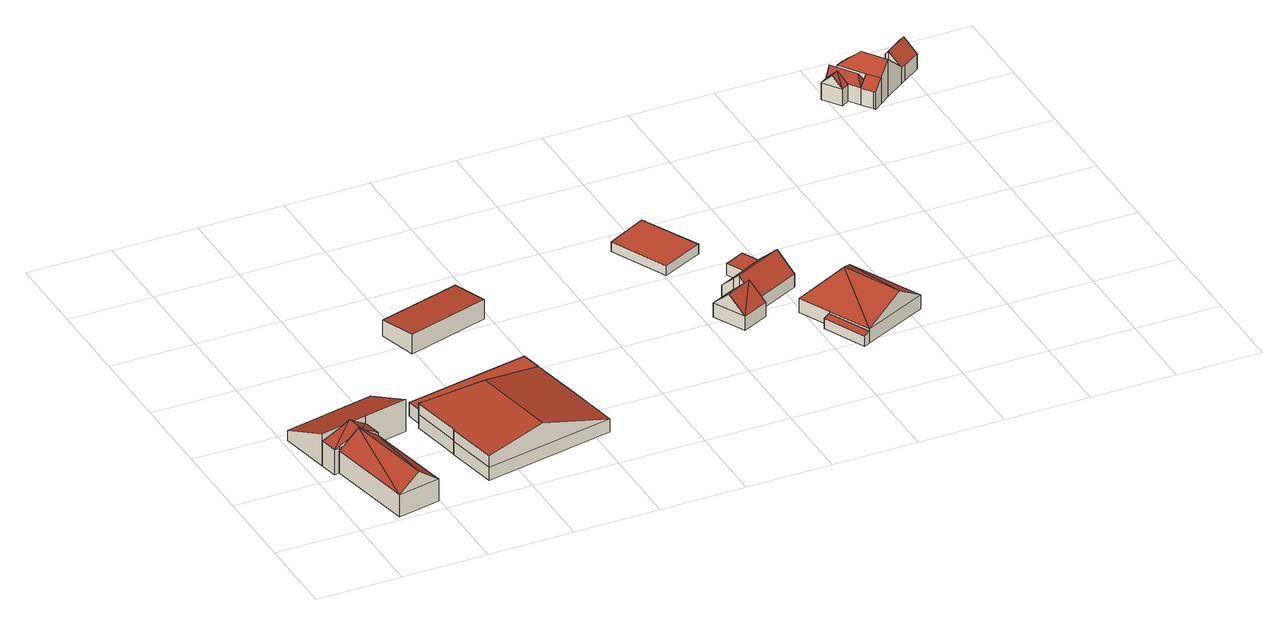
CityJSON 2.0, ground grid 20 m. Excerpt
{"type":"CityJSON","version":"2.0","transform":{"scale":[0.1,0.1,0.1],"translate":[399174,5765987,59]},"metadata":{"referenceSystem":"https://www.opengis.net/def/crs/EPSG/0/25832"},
"CityObjects":{
"building1":{"type":"Building","attributes":{"Gemeindeschluessel":"05566004","Geometrietyp2DReferenz":"3000","function":"31001_2700"},"children":["building1-1","building1-2","building1-3"]},
"building1-1":{"type":"BuildingPart","attributes":{"roofType":"2100","measuredHeight":8.07},"parents":["building1"],"geometry":[{"type":"Solid","lod":"2","boundaries":[[[[0,1,2,3,4]],[[5,6,1,0]],[[7,8,6,5]],[[9,10,11,8,7]],[[7,5,0,4,12,13,9]],[[1,6,8,11,2]],[[12,4,3]],[[10,9,13]],[[2,11,10,3]],[[10,13,12,3]]]],"semantics":{"surfaces":[{"type":"WallSurface"},{"type":"RoofSurface"},{"type":"GroundSurface"},{"type":"ClosureSurface"}],"values":[[0,0,0,0,1,2,0,0,3,3]]}}]},
"building1-2":{"type":"BuildingPart","attributes":{"roofType":"3100","measuredHeight":9.46},"parents":["building1"],"geometry":[{"type":"Solid","lod":"2","boundaries":[[[[14,15,16,17]],[[18,19,15,14]],[[20,21,19,18]],[[14,22,18]],[[22,14,17]],[[17,23,24,25,22]],[[18,22,25]],[[25,26,27,20,18]],[[15,19,21,16]],[[21,20,17,16]],[[24,28,26,25]],[[23,17,20,27]],[[24,23,27,26,28]]]],"semantics":{"surfaces":[{"type":"WallSurface"},{"type":"RoofSurface"},{"type":"GroundSurface"},{"type":"ClosureSurface"}],"values":[[0,0,0,0,1,1,1,1,2,3,0,3,3]]}}]},
"building1-3":{"type":"BuildingPart","attributes":{"roofType":"3100","measuredHeight":8.7},"parents":["building1"],"geometry":[{"type":"Solid","lod":"2","boundaries":[[[[29,17,16,11,10]],[[30,31,21,20,32]],[[3,2,31,30]],[[30,33,26,28,34]],[[34,12,3,30]],[[28,24,29,10]],[[10,13,34,28]],[[33,30,32]],[[11,16,21,31,2]],[[2,3,10,11]],[[27,32,20]],[[29,23,17]],[[21,16,17,20]],[[17,23,27,20]],[[23,29,24]],[[33,32,27,26]],[[26,27,23,24,28]],[[13,12,34]],[[13,10,3,12]]]],"semantics":{"surfaces":[{"type":"WallSurface"},{"type":"RoofSurface"},{"type":"GroundSurface"},{"type":"ClosureSurface"}],"values":[[0,0,0,1,1,1,1,0,2,3,0,0,3,3,0,0,3,0,3]]}}]},
"building2":{"type":"Building","attributes":{"Gemeindeschluessel":"05566004","Geometrietyp2DReferenz":"3000","function":"31001_2700","roofType":"5000","measuredHeight":9.02},"geometry":[{"type":"Solid","lod":"2","boundaries":[[[[35,36,37,38]],[[39,40,36,35]],[[41,42,40,39]],[[43,44,42,41]],[[45,46,44,43]],[[47,48,46,45]],[[49,50,48,47]],[[51,52,50,49]],[[38,37,52,51]],[[47,53,54,55,56,57]],[[58,59,60,56,55,61]],[[62,57,56,60,38,51]],[[57,62,49,47]],[[62,51,49]],[[59,58,39,35]],[[60,59,35,38]],[[58,61,41,39]],[[61,55,54,43,41]],[[54,53,45,43]],[[53,47,45]],[[36,40,42,44,46,48,50,52,37]]]],"semantics":{"surfaces":[{"type":"WallSurface"},{"type":"RoofSurface"},{"type":"GroundSurface"}],"values":[[0,0,0,0,0,0,0,0,0,1,1,1,0,0,0,0,0,0,0,0,2]]}}]},
"building3":{"type":"Building","attributes":{"Gemeindeschluessel":"05566004","Geometrietyp2DReferenz":"3000","function":"31001_2700","roofType":"1000","measuredHeight":3.39},"geometry":[{"type":"Solid","lod":"2","boundaries":[[[[63,64,65,66]],[[67,48,64,63]],[[68,46,48,67]],[[66,65,46,68]],[[67,63,66,68]],[[64,48,46,65]]]],"semantics":{"surfaces":[{"type":"WallSurface"},{"type":"RoofSurface"},{"type":"GroundSurface"}],"values":[[0,0,0,0,1,2]]}}]},
"building4":{"type":"Building","attributes":{"Gemeindeschluessel":"05566004","Geometrietyp2DReferenz":"3000","function":"31001_2700","roofType":"2100","measuredHeight":4.76},"geometry":[{"type":"Solid","lod":"2","boundaries":[[[[69,70,71,72]],[[73,74,70,69]],[[75,76,74,73]],[[72,71,76,75]],[[73,69,72,75]],[[70,74,76,71]]]],"semantics":{"surfaces":[{"type":"WallSurface"},{"type":"RoofSurface"},{"type":"GroundSurface"}],"values":[[0,0,0,0,1,2]]}}]},
"building5":{"type":"Building","attributes":{"Gemeindeschluessel":"05566004","Geometrietyp2DReferenz":"3000","function":"31001_2700","roofType":"1000","measuredHeight":2.38},"geometry":[{"type":"Solid","lod":"2","boundaries":[[[[77,78,79,80]],[[81,82,78,77]],[[83,84,82,81]],[[80,79,84,83]],[[81,77,80,83]],[[78,82,84,79]]]],"semantics":{"surfaces":[{"type":"WallSurface"},{"type":"RoofSurface"},{"type":"GroundSurface"}],"values":[[0,0,0,0,1,2]]}}]},
"building6":{"type":"Building","attributes":{"Gemeindeschluessel":"05566004","Geometrietyp2DReferenz":"3000","function":"31001_1100"},"address":[{"country":"Germany","locality":"Altenberge","thoroughfareNumber":"116","thoroughfareName":"Hansell"}],"children":["building6-1","building6-2","building6-3"]},
"building6-1":{"type":"BuildingPart","attributes":{"roofType":"3100","measuredHeight":7.51},"parents":["building6"],"geometry":[{"type":"Solid","lod":"2","boundaries":[[[[85,86,87]],[[88,89,85,87]],[[90,91,92,89,88]],[[93,94,95,96,97]],[[98,99,94,93]],[[100,101,99,98]],[[97,90,88,87,102,93]],[[103,104,100,98,93,102]],[[85,89,92,95,94,99,101,105]],[[86,106,102,87]],[[85,105,107,86]],[[107,106,86]],[[91,90,97,96]],[[95,92,91,96]],[[103,102,106]],[[100,104,107,105,101]],[[104,103,106,107]]]],"semantics":{"surfaces":[{"type":"WallSurface"},{"type":"RoofSurface"},{"type":"GroundSurface"},{"type":"ClosureSurface"}],"values":[[0,0,0,0,0,0,1,1,2,0,3,3,0,3,0,3,3]]}}]},
"building6-2":{"type":"BuildingPart","attributes":{"roofType":"3100","measuredHeight":7.38},"parents":["building6"],"geometry":[{"type":"Solid","lod":"2","boundaries":[[[[101,100,108]],[[109,110,101,108]],[[111,112,110,109]],[[113,114,112,111]],[[86,85,114,113]],[[115,103,106,86,116]],[[113,116,86]],[[109,117,115,111]],[[111,115,116]],[[117,109,108]],[[116,113,111]],[[105,101,110,112,114,85]],[[104,108,100]],[[85,86,107,105]],[[105,107,104,100,101]],[[117,108,104,103,115]],[[107,86,106]],[[106,103,104,107]]]],"semantics":{"surfaces":[{"type":"WallSurface"},{"type":"RoofSurface"},{"type":"GroundSurface"},{"type":"ClosureSurface"}],"values":[[0,0,0,0,0,1,1,1,1,0,0,2,0,3,3,0,3,3]]}}]},
"building6-3":{"type":"BuildingPart","attributes":{"roofType":"1000","measuredHeight":2.9},"parents":["building6"],"geometry":[{"type":"Solid","lod":"2","boundaries":[[[[118,119,92,91]],[[120,121,119,118]],[[96,95,121,120]],[[120,118,91,96]],[[119,121,95,92]],[[95,96,91,92]]]],"semantics":{"surfaces":[{"type":"WallSurface"},{"type":"RoofSurface"},{"type":"GroundSurface"},{"type":"ClosureSurface"}],"values":[[0,0,0,1,2,3]]}}]},
"building7":{"type":"Building","attributes":{"Gemeindeschluessel":"05566004","Geometrietyp2DReferenz":"3000","function":"31001_2700"},"children":["building7-1","building7-2"]},
"building7-1":{"type":"BuildingPart","attributes":{"roofType":"5000","measuredHeight":7.94},"parents":["building7"],"geometry":[{"type":"Solid","lod":"2","boundaries":[[[[122,123,124,125,126]],[[127,128,123,122]],[[129,130,128,127]],[[131,132,133,130,129]],[[122,134,127]],[[135,134,131]],[[134,122,126,131]],[[129,127,135]],[[134,135,127]],[[135,131,129]],[[123,128,130,133,124]],[[132,131,126,125]],[[124,133,132,125]]]],"semantics":{"surfaces":[{"type":"WallSurface"},{"type":"RoofSurface"},{"type":"GroundSurface"},{"type":"ClosureSurface"}],"values":[[0,0,0,0,1,1,1,1,1,0,2,0,3]]}}]},
"building7-2":{"type":"BuildingPart","attributes":{"roofType":"2100","measuredHeight":3.08},"parents":["building7"],"geometry":[{"type":"Solid","lod":"2","boundaries":[[[[125,124,136,137]],[[138,139,133,132]],[[137,136,139,138]],[[132,125,137,138]],[[124,133,139,136]],[[124,125,132,133]]]],"semantics":{"surfaces":[{"type":"WallSurface"},{"type":"RoofSurface"},{"type":"GroundSurface"},{"type":"ClosureSurface"}],"values":[[0,0,0,1,2,3]]}}]},
"building8":{"type":"Building","attributes":{"Gemeindeschluessel":"05566004","Geometrietyp2DReferenz":"3000","function":"31001_1100"},"address":[{"country":"Germany","locality":"Altenberge","thoroughfareNumber":"117a","thoroughfareName":"Hansell"}],"children":["building8-1","building8-2","building8-3","building8-4","building8-5"]},
"building8-1":{"type":"BuildingPart","attributes":{"roofType":"5000","measuredHeight":6.71},"parents":["building8"],"geometry":[{"type":"Solid","lod":"2","boundaries":[[[[140,141,142,143,144,145]],[[146,147,148,149,150]],[[151,152,147,146]],[[153,154,152,151]],[[150,155,156,140,145,157,146]],[[158,159,157,145]],[[160,153,151,146,157,159]],[[161,143,142,148,147,152,154,162]],[[162,160,159,161]],[[158,145,144]],[[161,159,158,144,143]],[[155,150,149]],[[140,156,141]],[[148,142,141,149]],[[141,156,155,149]],[[154,153,160,162]]]],"semantics":{"surfaces":[{"type":"WallSurface"},{"type":"RoofSurface"},{"type":"GroundSurface"},{"type":"ClosureSurface"}],"values":[[0,0,0,0,1,1,1,2,3,0,3,0,0,3,3,3]]}}]},
"building8-2":{"type":"BuildingPart","attributes":{"roofType":"3100","measuredHeight":7},"parents":["building8"],"geometry":[{"type":"Solid","lod":"2","boundaries":[[[[163,164,165,166]],[[167,168,169,170,171]],[[172,173,168,167]],[[174,175,173,172]],[[176,177,175,174]],[[166,165,177,176]],[[167,171,178,172]],[[179,163,166,176,174,172,178]],[[164,180,169,168,173,175,177,165]],[[179,178,181]],[[164,163,179,181,180]],[[170,181,178,171]],[[169,180,181,170]]]],"semantics":{"surfaces":[{"type":"WallSurface"},{"type":"RoofSurface"},{"type":"GroundSurface"},{"type":"ClosureSurface"}],"values":[[0,0,0,0,0,0,1,1,2,0,3,0,3]]}}]},
"building8-3":{"type":"BuildingPart","attributes":{"roofType":"3100","measuredHeight":6.76},"parents":["building8"],"geometry":[{"type":"Solid","lod":"2","boundaries":[[[[182,183,142,141]],[[184,185,183,182]],[[149,148,185,184]],[[182,186,184]],[[182,141,156,187]],[[187,186,182]],[[186,187,155,149]],[[149,184,186]],[[183,185,148,142]],[[148,149,141,142]],[[187,156,155]],[[155,156,141,149]]]],"semantics":{"surfaces":[{"type":"WallSurface"},{"type":"RoofSurface"},{"type":"GroundSurface"},{"type":"ClosureSurface"}],"values":[[0,0,0,0,1,1,1,1,2,3,0,3]]}}]},
"building8-4":{"type":"BuildingPart","attributes":{"roofType":"2100","measuredHeight":6.48},"parents":["building8"],"geometry":[{"type":"Solid","lod":"2","boundaries":[[[[188,189,190,191]],[[192,193,189,188]],[[144,143,193,192]],[[192,188,191,194,158,144]],[[190,189,193,143,161]],[[190,161,159,194,191]],[[158,194,159]],[[143,144,158,159,161]]]],"semantics":{"surfaces":[{"type":"WallSurface"},{"type":"RoofSurface"},{"type":"GroundSurface"},{"type":"ClosureSurface"}],"values":[[0,0,0,1,2,3,0,3]]}}]},
"building8-5":{"type":"BuildingPart","attributes":{"roofType":"5000","measuredHeight":9.37},"parents":["building8"],"geometry":[{"type":"Solid","lod":"2","boundaries":[[[[195,196,164,163,197]],[[191,190,196,195]],[[198,199,154,153,200]],[[201,202,199,198]],[[203,204,202,201]],[[205,206,204,203]],[[207,208,206,205]],[[170,169,208,207]],[[203,201,198,200,209,210,205]],[[194,191,195,210,209]],[[197,179,181,170,207,205,210,195]],[[196,190,161,162,154,199,202,204,206,208,169,180,164]],[[190,191,194,159,161]],[[159,194,209,160]],[[162,161,159,160]],[[153,160,209,200]],[[154,162,160,153]],[[163,179,197]],[[164,180,181,179,163]],[[180,169,170,181]]]],"semantics":{"surfaces":[{"type":"WallSurface"},{"type":"RoofSurface"},{"type":"GroundSurface"},{"type":"ClosureSurface"}],"values":[[0,0,0,0,0,0,0,0,1,1,1,2,3,0,3,0,3,0,3,3]]}}]}
},
"vertices":[
[9,370,39],[9,370,13],[32,251,13],[32,251,75],[32,251,93],[223,414,39],[223,414,13],[247,294,93],[247,294,13],[144,273,93],[144,273,75],[144,273,13],[85,261,93],[113,267,93],
[193,22,68],[193,22,13],[152,229,13],[152,229,68],[93,2,68],[93,2,13],[52,210,68],[52,210,13],[143,12,107],[143,227,75],[114,222,98],[102,220,107],[78,215,88],[62,212,75],[111,221,100],
[152,229,75],[41,208,75],[41,208,13],[52,210,75],[52,210,79],[103,265,100],
[322,46,47],[322,46,14],[631,106,14],[631,106,47],[299,169,47],[299,169,14],[300,170,47],[300,170,14],[277,294,47],[277,294,14],[287,296,47],[287,296,14],[583,353,47],[583,353,14],[607,229,47],[607,229,14],[608,229,47],[608,229,14],[287,296,75],[277,294,76],[277,293,76],[421,275,104],[583,352,48],[299,169,75],[322,46,75],[459,73,104],[300,170,76],[607,229,48],
[574,400,48],[574,400,14],[279,344,14],[279,344,48],[583,353,48],[287,296,48],
[362,645,55],[362,645,15],[388,556,15],[388,556,63],[558,701,55],[558,701,15],[583,612,63],[583,612,15],
[936,733,38],[936,733,14],[1000,600,14],[1000,600,38],[1030,782,38],[1030,782,14],[1097,646,38],[1097,646,14],
[1082,446,11],[1082,446,46],[1082,446,72],[1068,474,43],[1068,474,11],[1137,508,43],[1137,508,40],[1137,508,11],[1204,489,86],[1204,489,11],[1184,531,11],[1184,531,40],[1184,531,43],[1225,448,43],[1225,448,11],[1110,392,43],[1110,392,11],[1089,433,86],[1095,420,73],[1109,394,46],[1089,433,11],[1089,433,60],[1089,433,46],
[1110,392,46],[1121,371,46],[1121,371,11],[1058,340,46],[1058,340,11],[1021,416,46],[1021,416,11],[1101,409,85],[1039,378,85],[1110,392,68],
[1116,550,40],[1116,550,11],[1163,573,40],[1163,573,11],
[1193,360,42],[1193,360,7],[1228,288,7],[1228,288,37],[1228,288,42],[1346,432,42],[1346,432,7],[1429,262,42],[1429,262,7],[1275,189,42],[1275,189,37],[1275,189,7],[1301,367,86],[1366,233,86],
[1213,281,7],[1213,281,32],[1260,182,32],[1260,182,7],
[1639,1050,51],[1639,1050,49],[1639,1050,8],[1656,1025,8],[1656,1025,49],[1656,1025,51],[1619,1100,75],[1619,1100,8],[1609,1093,8],[1609,1093,49],[1609,1093,51],[1635,1111,36],[1635,1111,8],[1652,1109,13],[1652,1109,8],[1610,1091,51],[1638,1051,51],[1659,1042,75],[1657,1026,51],[1676,1039,51],[1636,1097,51],[1676,1039,8],[1636,1097,8],
[1770,1063,47],[1770,1063,8],[1780,1070,8],[1780,1070,47],[1799,1132,68],[1799,1132,8],[1747,1095,8],[1747,1095,49],[1747,1095,68],[1805,1125,78],[1805,1125,8],[1823,1099,46],[1823,1099,8],[1781,1069,46],[1781,1069,8],[1752,1088,78],[1769,1065,49],[1752,1088,8],[1752,1088,49],
[1621,1037,49],[1621,1037,8],[1591,1080,49],[1591,1080,8],[1606,1058,75],[1624,1071,75],
[1677,996,50],[1677,996,8],[1697,1010,8],[1697,1010,72],[1675,1000,50],[1675,1000,8],[1676,1039,72],
[1722,1029,101],[1722,1029,8],[1770,1063,49],[1678,1128,59],[1678,1128,8],[1652,1109,67],[1679,1137,52],[1679,1137,8],[1705,1155,44],[1705,1155,8],[1709,1149,50],[1709,1149,8],[1729,1121,50],[1729,1121,8],[1636,1097,72],[1685,1081,101]
]}
